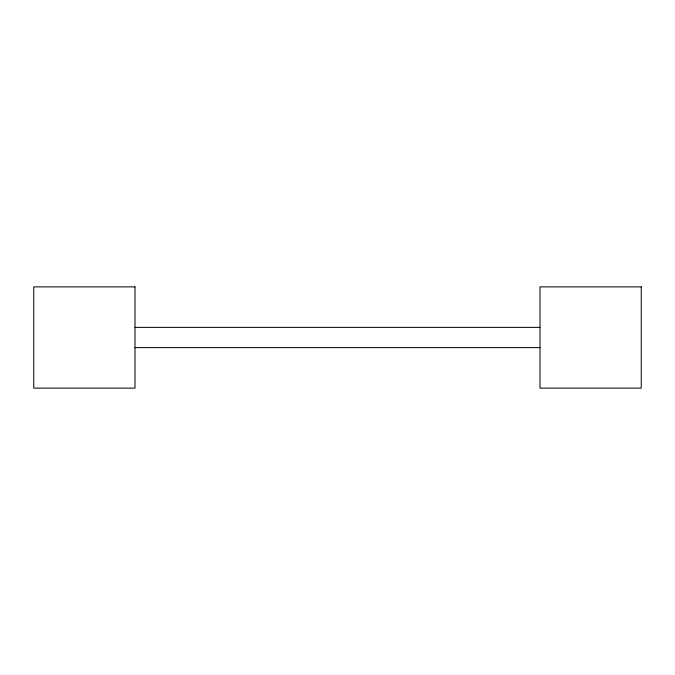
<?xml version="1.0" encoding="UTF-8"?>
<svg xmlns="http://www.w3.org/2000/svg" width="675" height="675" viewBox="0 0 675 675"><rect width="100%" height="100%" fill="white"/><g stroke="black" fill="none" stroke-linecap="round" stroke-linejoin="round"><path stroke-width="1.01" d="M135 327.375L540 327.375M135 347.625L540 347.625M135 286.875L33.75 286.875L33.75 388.125L135 388.125L135 286.875M641.25 286.875L540 286.875L540 388.125L641.25 388.125L641.25 286.875"/></g></svg>
